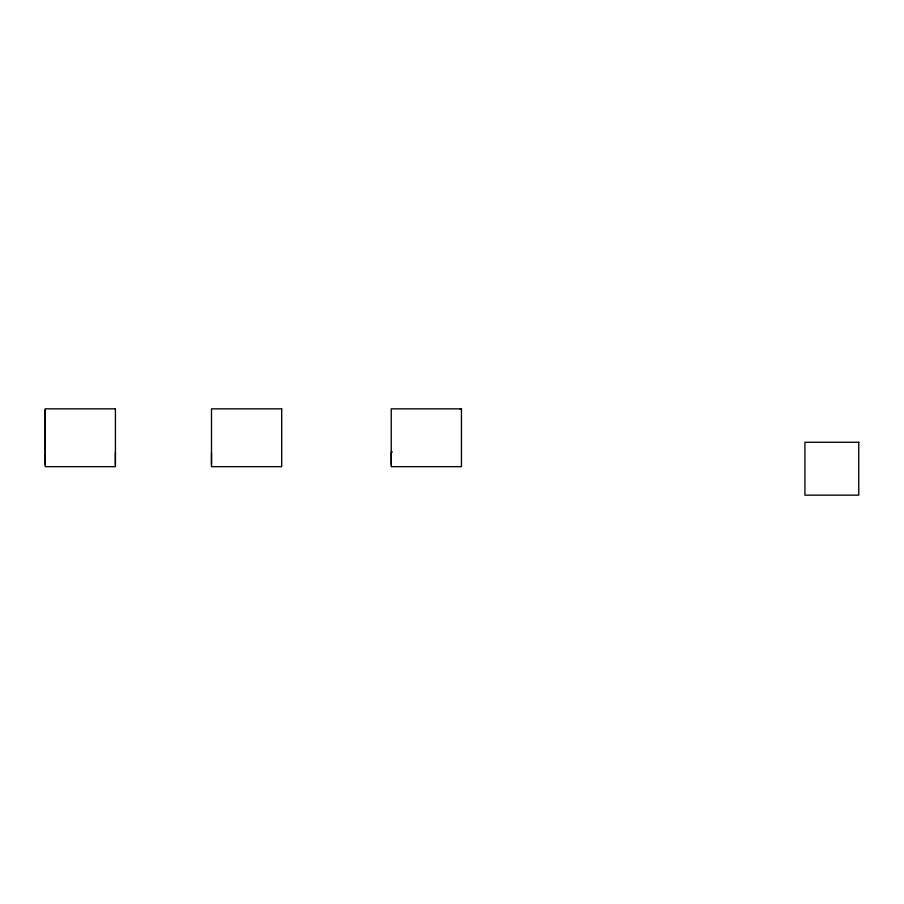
<?xml version="1.0" encoding="UTF-8"?>
<svg xmlns="http://www.w3.org/2000/svg" width="904" height="904" viewBox="0 0 904 904"><rect width="100%" height="100%" fill="white"/><g stroke="black" fill="none" stroke-linecap="round" stroke-linejoin="round"><path stroke-width="1.36" d="M460.226 409.32L461.447 409.32M45.2 409.738L45.2 451.627M391.24 452.056L392.404 452.056M45.2 452.893L45.2 464.599M211.491 452.893L211.491 464.599M391.24 452.893L391.24 464.599M115.362 452.52L115.362 464.972M115.418 408.845L45.2 408.845L45.2 466.656L115.418 466.656L115.418 408.845M281.698 408.845L211.491 408.845L211.491 466.656L281.698 466.656L281.698 408.845M461.447 408.845L391.24 408.845L391.24 466.656L461.447 466.656L461.447 408.845M858.755 442.259L804.922 442.259L804.922 495.155L858.755 495.155L858.755 442.259"/></g></svg>
